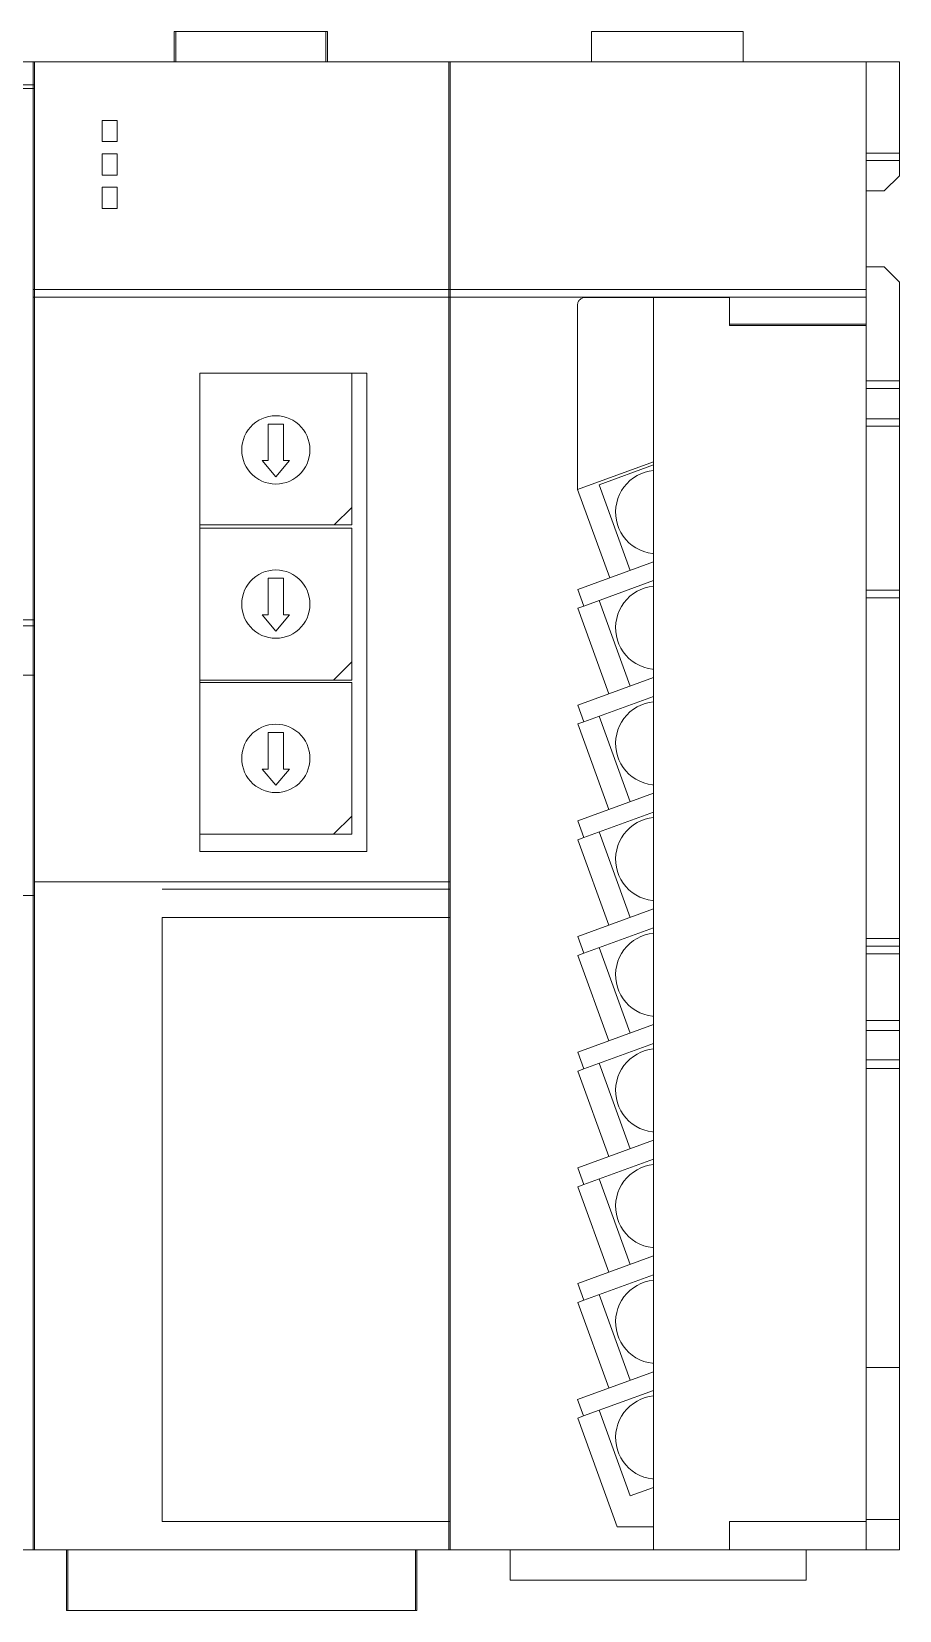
# Model space of a CAD drawing. Header units: millimetres. Extents: x 103 to 403, y 125 to 449.
# Drawn here: x 322.2 to 379.4, y 300.1 to 404.1 of the extents above; entities that cross this region are included whole.
import ezdxf

# ---------------------------------------------------------------- set-up
doc = ezdxf.new("R2010")
doc.units = ezdxf.units.MM
doc.layers.add('Top$1', color=7, linetype='Continuous', true_color=0xffffff)

msp = doc.modelspace()

# ---------------------------------------------------------------- linework, layer by layer
at = {"layer": 'Top$1', "color": 7, "linetype": 'Continuous', "lineweight": 18}
for p, q in [((331.629378, 404.088541), (331.629378, 402.088541)), ((341.629378, 404.088541), (331.629378, 404.088541)), ((331.729338, 402.088481), (331.729338, 404.088481)), ((341.729338, 404.088481), (331.729338, 404.088481)), ((341.629378, 402.088541), (341.629378, 404.088541)), ((341.729338, 404.088481), (341.729338, 402.088481)), ((359.129378, 402.088541), (359.129378, 404.088541)), ((369.129378, 404.088541), (359.129378, 404.088541)), ((369.129378, 404.088541), (369.129378, 402.088541)), ((317.629378, 402.088481), (322.429298, 402.088481)), ((322.329318, 400.588481), (322.329318, 402.088541)), ((349.729338, 402.088541), (322.329318, 402.088541)), ((322.329318, 402.088541), (322.329318, 387.088541)), ((322.429418, 400.588481), (322.429418, 402.088481)), ((322.429418, 387.088541), (322.429418, 402.088481)), ((349.829318, 402.088481), (322.429418, 402.088481)), ((331.629378, 402.088541), (341.629378, 402.088541)), ((349.729338, 387.088541), (349.729338, 402.088541)), ((349.729338, 387.088541), (349.729338, 402.088541)), ((349.729338, 402.088541), (379.429418, 402.088541)), ((349.829318, 387.088541), (349.829318, 402.088541)), ((349.829318, 387.088541), (349.829318, 402.088481)), ((379.429418, 402.088541), (377.229338, 402.088541)), ((377.229338, 387.088541), (377.229338, 402.088541)), ((379.429418, 402.088541), (379.429418, 396.088481)), ((322.429418, 400.588481), (317.629378, 400.588481)), ((322.429418, 400.348481), (322.429418, 400.588481)), ((322.429418, 400.348481), (317.129378, 400.348481)), ((322.329318, 399.948521), (322.329318, 400.188521)), ((322.429418, 365.338541), (322.429418, 400.348481)), ((326.879378, 398.238501), (326.879378, 396.838481)), ((327.879378, 398.238501), (326.879378, 398.238501)), ((326.879378, 398.238501), (326.879378, 396.838481)), ((327.879378, 398.238501), (326.879378, 398.238501)), ((327.879378, 396.838481), (327.879378, 398.238501)), ((327.879378, 396.838481), (327.879378, 398.238501)), ((326.879378, 396.838481), (327.879378, 396.838481)), ((326.879378, 396.838481), (327.879378, 396.838481)), ((326.879378, 396.038501), (326.879378, 394.638461)), ((327.879378, 396.038501), (326.879378, 396.038501)), ((326.879378, 396.038501), (326.879378, 394.638461)), ((327.879378, 396.038501), (326.879378, 396.038501)), ((327.879378, 394.638461), (327.879378, 396.038501)), ((327.879378, 394.638461), (327.879378, 396.038501)), ((379.429418, 396.088481), (377.229338, 396.088481)), ((379.429418, 395.588481), (377.229338, 395.588481)), ((379.429418, 396.088481), (379.429418, 395.588481)), ((379.429418, 395.588481), (379.429418, 394.588481)), ((326.879378, 394.638461), (327.879378, 394.638461)), ((326.879378, 394.638461), (327.879378, 394.638461)), ((378.429418, 393.588481), (379.429298, 394.588481)), ((326.879378, 393.838481), (326.879378, 392.438521)), ((327.879378, 393.838481), (326.879378, 393.838481)), ((326.879378, 393.838481), (326.879378, 392.438521)), ((327.879378, 393.838481), (326.879378, 393.838481)), ((327.879378, 392.438521), (327.879378, 393.838481)), ((327.879378, 392.438521), (327.879378, 393.838481)), ((377.229338, 393.588481), (378.429418, 393.588481)), ((326.879378, 392.438521), (327.879378, 392.438521)), ((326.879378, 392.438521), (327.879378, 392.438521)), ((378.429418, 388.588541), (377.229338, 388.588541)), ((379.429418, 387.588541), (378.429418, 388.588541)), ((322.329318, 387.088541), (322.329318, 386.588541)), ((349.729338, 387.088541), (322.329318, 387.088541)), ((322.329318, 387.088541), (349.729338, 387.088541)), ((322.429418, 387.088541), (322.429418, 386.588541)), ((349.829318, 387.088541), (322.429418, 387.088541)), ((349.729338, 386.588541), (349.729338, 387.088541)), ((349.829318, 386.588541), (349.829318, 387.088541)), ((349.829318, 387.088541), (349.829318, 386.588541)), ((349.829318, 387.088541), (377.229338, 387.088541)), ((377.229338, 387.088541), (377.229338, 386.588541)), ((379.429418, 387.588541), (379.429418, 381.088481)), ((322.329318, 386.588541), (349.729338, 386.588541)), ((322.329318, 386.588541), (322.329318, 348.088541)), ((349.729338, 386.588541), (322.329318, 386.588541)), ((322.429418, 386.588541), (349.829318, 386.588541)), ((322.429418, 348.088541), (322.429418, 386.588541)), ((349.729338, 304.088541), (349.729338, 386.588541)), ((349.829318, 348.088541), (349.829318, 386.588541)), ((368.219338, 386.588541), (349.829318, 386.588541)), ((349.829318, 386.588541), (349.829318, 304.088541)), ((358.222018, 386.130781), (358.219338, 386.078541)), ((358.219338, 386.078541), (358.219338, 373.923021)), ((358.230318, 386.182481), (358.222018, 386.130781)), ((358.243758, 386.233021), (358.230318, 386.182481)), ((358.262558, 386.281901), (358.243758, 386.233021)), ((358.286358, 386.328541), (358.262558, 386.281901)), ((358.314798, 386.372421), (358.286358, 386.328541)), ((358.347758, 386.413121), (358.314798, 386.372421)), ((358.384738, 386.450121), (358.347758, 386.413121)), ((358.425398, 386.483021), (358.384738, 386.450121)), ((358.469338, 386.511521), (358.425398, 386.483021)), ((358.515958, 386.535321), (358.469338, 386.511521)), ((358.564798, 386.554061), (358.515958, 386.535321)), ((358.615338, 386.567601), (358.564798, 386.554061)), ((358.667098, 386.575781), (358.615338, 386.567601)), ((358.719338, 386.578541), (358.667098, 386.575781)), ((363.229338, 386.578541), (358.719338, 386.578541)), ((368.219338, 386.578541), (363.229338, 386.578541)), ((363.229338, 386.578541), (363.229338, 304.088541)), ((368.219338, 386.588541), (368.219338, 384.807361)), ((377.229338, 386.588541), (368.219338, 386.588541)), ((368.219338, 384.738501), (368.219338, 386.578541)), ((377.229338, 384.807361), (377.229338, 386.588541)), ((377.229338, 384.807361), (368.219338, 384.807361)), ((377.229338, 384.738501), (377.229338, 384.807361)), ((377.229338, 384.738501), (368.219338, 384.738501)), ((377.229338, 305.938521), (377.229338, 384.738501)), ((344.329318, 381.588481), (333.329318, 381.588481)), ((333.329318, 381.588481), (333.329318, 350.088541)), ((343.329318, 372.733501), (343.329318, 381.588481)), ((344.329318, 350.088541), (344.329318, 381.588481)), ((377.229338, 381.088481), (379.429298, 381.088481)), ((379.429418, 381.088481), (379.429418, 380.588541)), ((379.429418, 380.588541), (377.229338, 380.588541)), ((379.429418, 378.588541), (379.429418, 380.588541)), ((337.414158, 378.588981), (337.204318, 378.482041)), ((337.633998, 378.673381), (337.414158, 378.588981)), ((337.861538, 378.734361), (337.633998, 378.673381)), ((338.094078, 378.771161), (337.861538, 378.734361)), ((338.329318, 378.783501), (338.094078, 378.771161)), ((338.564538, 378.771161), (338.329318, 378.783501)), ((338.797078, 378.734361), (338.564538, 378.771161)), ((339.024618, 378.673381), (338.797078, 378.734361)), ((339.244478, 378.588981), (339.024618, 378.673381)), ((339.454318, 378.482041), (339.244478, 378.588981)), ((379.429418, 378.588541), (377.229338, 378.588541)), ((379.429418, 378.588541), (379.429418, 378.088481)), ((336.380698, 377.658501), (336.273778, 377.448661)), ((336.508998, 377.856001), (336.380698, 377.658501)), ((336.657198, 378.039041), (336.508998, 377.856001)), ((336.823698, 378.205621), (336.657198, 378.039041)), ((337.006798, 378.353801), (336.823698, 378.205621)), ((337.204318, 378.482041), (337.006798, 378.353801)), ((337.829318, 378.233501), (337.829318, 375.833541)), ((338.829318, 378.233501), (337.829318, 378.233501)), ((338.829318, 375.833541), (338.829318, 378.233501)), ((339.651818, 378.353801), (339.454318, 378.482041)), ((339.834918, 378.205621), (339.651818, 378.353801)), ((340.001438, 378.039041), (339.834918, 378.205621)), ((340.149618, 377.856001), (340.001438, 378.039041)), ((340.277918, 377.658501), (340.149618, 377.856001)), ((340.384858, 377.448661), (340.277918, 377.658501)), ((379.429418, 378.088481), (377.229338, 378.088481)), ((379.429418, 378.088481), (379.429418, 367.288501)), ((336.091638, 376.768661), (336.079318, 376.533501)), ((336.079318, 376.533501), (336.091638, 376.298321)), ((336.128498, 377.001321), (336.091638, 376.768661)), ((336.189418, 377.228801), (336.128498, 377.001321)), ((336.273778, 377.448661), (336.189418, 377.228801)), ((340.469198, 377.228801), (340.384858, 377.448661)), ((340.530118, 377.001321), (340.469198, 377.228801)), ((340.566978, 376.768661), (340.530118, 377.001321)), ((340.579318, 376.533501), (340.566978, 376.768661)), ((340.566978, 376.298321), (340.579318, 376.533501)), ((336.091638, 376.298321), (336.128498, 376.065661)), ((336.128498, 376.065661), (336.189418, 375.838181)), ((336.189418, 375.838181), (336.273778, 375.618341)), ((336.273778, 375.618341), (336.380698, 375.408501)), ((337.829318, 375.833541), (337.429278, 375.833541)), ((337.429278, 375.833541), (338.329318, 374.760921)), ((338.329318, 374.760921), (339.229338, 375.833541)), ((339.229338, 375.833541), (338.829318, 375.833541)), ((340.277918, 375.408501), (340.384858, 375.618341)), ((340.384858, 375.618341), (340.469198, 375.838181)), ((340.469198, 375.838181), (340.530118, 376.065661)), ((340.530118, 376.065661), (340.566978, 376.298321)), ((358.219338, 373.923021), (363.229338, 375.746501)), ((363.229338, 375.539841), (359.628638, 374.229281)), ((336.380698, 375.408501), (336.508998, 375.210981)), ((336.508998, 375.210981), (336.657198, 375.027941)), ((336.657198, 375.027941), (336.823698, 374.861381)), ((336.823698, 374.861381), (337.006798, 374.713181)), ((337.006798, 374.713181), (337.204318, 374.584941)), ((337.204318, 374.584941), (337.414158, 374.478021)), ((337.414158, 374.478021), (337.633998, 374.393601)), ((339.024618, 374.393601), (339.244478, 374.478021)), ((339.244478, 374.478021), (339.454318, 374.584941)), ((339.454318, 374.584941), (339.651818, 374.713181)), ((339.651818, 374.713181), (339.834918, 374.861381)), ((339.834918, 374.861381), (340.001438, 375.027941)), ((340.001438, 375.027941), (340.149618, 375.210981)), ((340.149618, 375.210981), (340.277918, 375.408501)), ((361.666118, 374.508641), (361.459318, 374.308321)), ((361.892558, 374.686261), (361.666118, 374.508641)), ((362.136458, 374.839221), (361.892558, 374.686261)), ((362.394998, 374.965861), (362.136458, 374.839221)), ((362.665258, 375.064741), (362.394998, 374.965861)), ((362.944438, 375.134861), (362.665258, 375.064741)), ((363.229338, 375.175461), (362.944438, 375.134861)), ((337.633998, 374.393601), (337.861538, 374.332621)), ((337.861538, 374.332621), (338.094078, 374.295821)), ((338.094078, 374.295821), (338.329318, 374.283501)), ((338.329318, 374.283501), (338.564538, 374.295821)), ((338.564538, 374.295821), (338.797078, 374.332621)), ((338.797078, 374.332621), (339.024618, 374.393601)), ((358.219338, 373.923021), (360.337858, 368.102401)), ((359.628638, 374.229281), (361.680758, 368.591161)), ((360.979478, 373.594161), (360.872178, 373.327121)), ((361.114238, 373.848541), (360.979478, 373.594161)), ((361.274758, 374.087501), (361.114238, 373.848541)), ((361.459318, 374.308321), (361.274758, 374.087501)), ((343.329318, 372.733501), (342.184298, 371.588541)), ((343.329318, 371.588541), (343.329318, 372.733501)), ((360.743758, 372.766701), (360.724218, 372.479541)), ((360.724218, 372.479541), (360.734718, 372.191881)), ((360.793318, 373.050281), (360.743758, 372.766701)), ((360.872178, 373.327121), (360.793318, 373.050281)), ((333.329318, 371.588541), (342.184418, 371.588541)), ((343.329318, 371.373521), (333.329318, 371.373521)), ((342.184418, 371.588541), (343.329318, 371.588541)), ((343.329318, 362.573541), (343.329318, 371.373521)), ((360.734718, 372.191881), (360.775238, 371.906901)), ((360.775238, 371.906901), (360.845438, 371.627721)), ((360.845438, 371.627721), (360.944318, 371.357401)), ((360.944318, 371.357401), (361.071018, 371.098921)), ((361.071018, 371.098921), (361.223978, 370.855081)), ((361.223978, 370.855081), (361.401578, 370.628521)), ((361.401578, 370.628521), (361.601898, 370.421861)), ((361.601898, 370.421861), (361.822738, 370.237221)), ((361.822738, 370.237221), (362.061618, 370.076641)), ((362.061618, 370.076641), (362.316018, 369.941941)), ((362.316018, 369.941941), (362.583098, 369.834581)), ((362.583098, 369.834581), (362.859958, 369.755721)), ((362.859958, 369.755721), (363.143418, 369.706221)), ((363.143418, 369.706221), (363.229338, 369.697181)), ((337.006798, 368.193841), (336.823698, 368.045641)), ((337.204318, 368.322061), (337.006798, 368.193841)), ((337.414158, 368.429001), (337.204318, 368.322061)), ((337.633998, 368.513421), (337.414158, 368.429001)), ((337.861538, 368.574381), (337.633998, 368.513421)), ((338.094078, 368.611201), (337.861538, 368.574381)), ((338.329318, 368.623521), (338.094078, 368.611201)), ((338.564538, 368.611201), (338.329318, 368.623521)), ((338.797078, 368.574381), (338.564538, 368.611201)), ((339.024618, 368.513421), (338.797078, 368.574381)), ((339.244478, 368.429001), (339.024618, 368.513421)), ((339.454318, 368.322061), (339.244478, 368.429001)), ((339.651818, 368.193841), (339.454318, 368.322061)), ((339.834918, 368.045641), (339.651818, 368.193841)), ((363.229338, 369.154761), (358.229338, 367.334941)), ((336.273778, 367.288681), (336.189418, 367.068841)), ((336.380698, 367.498521), (336.273778, 367.288681)), ((336.508998, 367.696041), (336.380698, 367.498521)), ((336.657198, 367.879081), (336.508998, 367.696041)), ((336.823698, 368.045641), (336.657198, 367.879081)), ((338.829318, 368.073541), (337.829318, 368.073541)), ((337.829318, 368.073541), (337.829318, 365.673501)), ((338.829318, 365.673501), (338.829318, 368.073541)), ((340.001438, 367.879081), (339.834918, 368.045641)), ((340.149618, 367.696041), (340.001438, 367.879081)), ((340.277918, 367.498521), (340.149618, 367.696041)), ((340.384858, 367.288681), (340.277918, 367.498521)), ((340.469198, 367.068841), (340.384858, 367.288681)), ((358.229338, 367.334941), (358.626318, 366.244481)), ((358.626318, 366.244481), (363.229338, 367.919841)), ((362.136458, 367.219161), (361.892558, 367.066201)), ((362.394998, 367.345801), (362.136458, 367.219161)), ((362.665258, 367.444681), (362.394998, 367.345801)), ((362.944438, 367.514801), (362.665258, 367.444681)), ((363.229338, 367.555401), (362.944438, 367.514801)), ((379.429418, 367.288501), (377.229338, 367.288501)), ((379.429418, 367.288501), (379.429418, 366.788501)), ((336.091638, 366.608681), (336.079318, 366.373521)), ((336.079318, 366.373521), (336.091638, 366.138361)), ((336.128498, 366.841361), (336.091638, 366.608681)), ((336.091638, 366.138361), (336.128498, 365.905681)), ((336.189418, 367.068841), (336.128498, 366.841361)), ((340.530118, 366.841361), (340.469198, 367.068841)), ((340.566978, 366.608681), (340.530118, 366.841361)), ((340.530118, 365.905681), (340.566978, 366.138361)), ((340.579318, 366.373521), (340.566978, 366.608681)), ((340.566978, 366.138361), (340.579318, 366.373521)), ((358.626318, 366.244481), (358.224718, 366.098301)), ((358.224718, 366.098301), (360.268038, 360.456941)), ((359.628638, 366.609301), (361.680758, 360.971161)), ((361.114238, 366.228501), (360.979478, 365.974101)), ((361.274758, 366.467441), (361.114238, 366.228501)), ((361.459318, 366.688281), (361.274758, 366.467441)), ((361.666118, 366.888581), (361.459318, 366.688281)), ((361.892558, 367.066201), (361.666118, 366.888581)), ((379.429418, 366.788501), (377.229338, 366.788501)), ((379.429418, 366.788501), (379.429418, 344.338541)), ((317.129378, 365.338541), (322.429418, 365.338541)), ((322.429418, 364.938521), (322.429418, 365.338541)), ((336.128498, 365.905681), (336.189418, 365.678201)), ((336.189418, 365.678201), (336.273778, 365.458361)), ((336.273778, 365.458361), (336.380698, 365.248521)), ((336.380698, 365.248521), (336.508998, 365.051021)), ((336.508998, 365.051021), (336.657198, 364.867961)), ((337.829318, 365.673501), (337.429278, 365.673501)), ((337.429278, 365.673501), (338.329318, 364.600941)), ((338.329318, 364.600941), (339.229338, 365.673501)), ((339.229338, 365.673501), (338.829318, 365.673501)), ((340.001438, 364.867961), (340.149618, 365.051021)), ((340.149618, 365.051021), (340.277918, 365.248521)), ((340.277918, 365.248521), (340.384858, 365.458361)), ((340.384858, 365.458361), (340.469198, 365.678201)), ((340.469198, 365.678201), (340.530118, 365.905681)), ((360.743758, 365.146641), (360.724218, 364.859481)), ((360.793318, 365.430221), (360.743758, 365.146641)), ((360.872178, 365.707081), (360.793318, 365.430221)), ((360.979478, 365.974101), (360.872178, 365.707081)), ((317.429418, 364.938521), (322.429418, 364.938521)), ((322.429418, 361.688521), (322.429418, 364.938521)), ((336.657198, 364.867961), (336.823698, 364.701401)), ((336.823698, 364.701401), (337.006798, 364.553201)), ((337.006798, 364.553201), (337.204318, 364.424981)), ((337.204318, 364.424981), (337.414158, 364.318041)), ((337.414158, 364.318041), (337.633998, 364.233621)), ((337.633998, 364.233621), (337.861538, 364.172661)), ((337.861538, 364.172661), (338.094078, 364.135861)), ((338.094078, 364.135861), (338.329318, 364.123521)), ((338.329318, 364.123521), (338.564538, 364.135861)), ((338.564538, 364.135861), (338.797078, 364.172661)), ((338.797078, 364.172661), (339.024618, 364.233621)), ((339.024618, 364.233621), (339.244478, 364.318041)), ((339.244478, 364.318041), (339.454318, 364.424981)), ((339.454318, 364.424981), (339.651818, 364.553201)), ((339.651818, 364.553201), (339.834918, 364.701401)), ((339.834918, 364.701401), (340.001438, 364.867961)), ((360.724218, 364.859481), (360.734718, 364.571821)), ((360.734718, 364.571821), (360.775238, 364.286841)), ((360.775238, 364.286841), (360.845438, 364.007661)), ((360.845438, 364.007661), (360.944318, 363.737341)), ((360.944318, 363.737341), (361.071018, 363.478861)), ((361.071018, 363.478861), (361.223978, 363.235021)), ((361.223978, 363.235021), (361.401578, 363.008461)), ((361.401578, 363.008461), (361.601898, 362.801801)), ((343.329318, 362.573541), (342.129358, 361.373521)), ((343.329318, 361.373521), (343.329318, 362.573541)), ((361.601898, 362.801801), (361.822738, 362.617161)), ((361.822738, 362.617161), (362.061618, 362.456581)), ((362.061618, 362.456581), (362.316018, 362.321881)), ((362.316018, 362.321881), (362.583098, 362.214521)), ((362.583098, 362.214521), (362.859958, 362.135661)), ((362.859958, 362.135661), (363.143418, 362.086161)), ((363.143418, 362.086161), (363.229338, 362.077121)), ((322.429418, 361.688521), (303.529398, 361.688521)), ((322.429418, 347.188521), (322.429418, 361.688521)), ((333.329318, 361.373521), (342.129358, 361.373521)), ((343.329318, 361.213481), (333.329318, 361.213481)), ((342.129358, 361.373521), (343.329318, 361.373521)), ((343.329318, 352.413501), (343.329318, 361.213481)), ((363.229338, 361.534761), (358.229338, 359.714941)), ((358.626318, 358.624421), (363.229338, 360.299841)), ((362.944438, 359.894821), (362.665258, 359.824681)), ((363.229338, 359.935401), (362.944438, 359.894821)), ((358.229338, 359.714941), (358.626318, 358.624421)), ((359.628638, 358.989301), (361.680758, 353.351181)), ((361.274758, 358.847461), (361.114238, 358.608501)), ((361.459318, 359.068281), (361.274758, 358.847461)), ((361.666118, 359.268601), (361.459318, 359.068281)), ((361.892558, 359.446201), (361.666118, 359.268601)), ((362.136458, 359.599161), (361.892558, 359.446201)), ((362.394998, 359.725801), (362.136458, 359.599161)), ((362.665258, 359.824681), (362.394998, 359.725801)), ((336.823698, 357.885661), (336.657198, 357.719101)), ((337.006798, 358.033861), (336.823698, 357.885661)), ((337.204318, 358.162101), (337.006798, 358.033861)), ((337.414158, 358.269021), (337.204318, 358.162101)), ((337.633998, 358.353441), (337.414158, 358.269021)), ((337.861538, 358.414421), (337.633998, 358.353441)), ((338.829318, 357.913501), (337.829318, 357.913501)), ((337.829318, 357.913501), (337.829318, 355.513541)), ((338.094078, 358.451221), (337.861538, 358.414421)), ((338.329318, 358.463541), (338.094078, 358.451221)), ((338.564538, 358.451221), (338.329318, 358.463541)), ((338.797078, 358.414421), (338.564538, 358.451221)), ((339.024618, 358.353441), (338.797078, 358.414421)), ((338.829318, 355.513541), (338.829318, 357.913501)), ((339.244478, 358.269021), (339.024618, 358.353441)), ((339.454318, 358.162101), (339.244478, 358.269021)), ((339.651818, 358.033861), (339.454318, 358.162101)), ((339.834918, 357.885661), (339.651818, 358.033861)), ((340.001438, 357.719101), (339.834918, 357.885661)), ((358.626318, 358.624421), (358.224718, 358.478321)), ((358.224718, 358.478321), (360.268538, 352.837141)), ((360.793318, 357.810221), (360.743758, 357.526661)), ((360.872178, 358.087081), (360.793318, 357.810221)), ((360.979478, 358.354101), (360.872178, 358.087081)), ((361.114238, 358.608501), (360.979478, 358.354101)), ((336.189418, 356.908861), (336.128498, 356.681381)), ((336.273778, 357.128701), (336.189418, 356.908861)), ((336.380698, 357.338541), (336.273778, 357.128701)), ((336.508998, 357.536061), (336.380698, 357.338541)), ((336.657198, 357.719101), (336.508998, 357.536061)), ((340.149618, 357.536061), (340.001438, 357.719101)), ((340.277918, 357.338541), (340.149618, 357.536061)), ((340.384858, 357.128701), (340.277918, 357.338541)), ((340.469198, 356.908861), (340.384858, 357.128701)), ((340.530118, 356.681381), (340.469198, 356.908861)), ((360.743758, 357.526661), (360.724218, 357.239481)), ((360.724218, 357.239481), (360.734718, 356.951821)), ((360.734718, 356.951821), (360.775238, 356.666841)), ((336.091638, 356.448721), (336.079318, 356.213541)), ((336.079318, 356.213541), (336.091638, 355.978381)), ((336.128498, 356.681381), (336.091638, 356.448721)), ((336.091638, 355.978381), (336.128498, 355.745721)), ((336.128498, 355.745721), (336.189418, 355.518241)), ((340.469198, 355.518241), (340.530118, 355.745721)), ((340.566978, 356.448721), (340.530118, 356.681381)), ((340.530118, 355.745721), (340.566978, 355.978381)), ((340.579318, 356.213541), (340.566978, 356.448721)), ((340.566978, 355.978381), (340.579318, 356.213541)), ((360.775238, 356.666841), (360.845438, 356.387681)), ((360.845438, 356.387681), (360.944318, 356.117341)), ((360.944318, 356.117341), (361.071018, 355.858861)), ((361.071018, 355.858861), (361.223978, 355.615021)), ((336.189418, 355.518241), (336.273778, 355.298381)), ((336.273778, 355.298381), (336.380698, 355.088541)), ((336.380698, 355.088541), (336.508998, 354.891041)), ((336.508998, 354.891041), (336.657198, 354.708001)), ((336.657198, 354.708001), (336.823698, 354.541421)), ((337.829318, 355.513541), (337.429278, 355.513541)), ((337.429278, 355.513541), (338.329318, 354.440961)), ((338.329318, 354.440961), (339.229338, 355.513541)), ((339.229338, 355.513541), (338.829318, 355.513541)), ((339.834918, 354.541421), (340.001438, 354.708001)), ((340.001438, 354.708001), (340.149618, 354.891041)), ((340.149618, 354.891041), (340.277918, 355.088541)), ((340.277918, 355.088541), (340.384858, 355.298381)), ((340.384858, 355.298381), (340.469198, 355.518241)), ((361.223978, 355.615021), (361.401578, 355.388461)), ((361.401578, 355.388461), (361.601898, 355.181801)), ((361.601898, 355.181801), (361.822738, 354.997181)), ((361.822738, 354.997181), (362.061618, 354.836581)), ((362.061618, 354.836581), (362.316018, 354.701881)), ((362.316018, 354.701881), (362.583098, 354.594521)), ((336.823698, 354.541421), (337.006798, 354.393241)), ((337.006798, 354.393241), (337.204318, 354.265001)), ((337.204318, 354.265001), (337.414158, 354.158061)), ((337.414158, 354.158061), (337.633998, 354.073661)), ((337.633998, 354.073661), (337.861538, 354.012681)), ((337.861538, 354.012681), (338.094078, 353.975881)), ((338.094078, 353.975881), (338.329318, 353.963541)), ((338.329318, 353.963541), (338.564538, 353.975881)), ((338.564538, 353.975881), (338.797078, 354.012681)), ((338.797078, 354.012681), (339.024618, 354.073661)), ((339.024618, 354.073661), (339.244478, 354.158061)), ((339.244478, 354.158061), (339.454318, 354.265001)), ((339.454318, 354.265001), (339.651818, 354.393241)), ((339.651818, 354.393241), (339.834918, 354.541421)), ((363.229338, 353.914781), (358.229338, 352.094941)), ((362.583098, 354.594521), (362.859958, 354.515661)), ((362.859958, 354.515661), (363.143418, 354.466161)), ((363.143418, 354.466161), (363.229338, 354.457141)), ((358.626318, 351.004441), (363.229338, 352.679841)), ((343.329318, 352.413501), (342.129358, 351.213541)), ((343.329318, 351.213541), (343.329318, 352.413501)), ((358.229338, 352.094941), (358.626318, 351.004441)), ((361.666118, 351.648601), (361.459318, 351.448281)), ((361.892558, 351.826221), (361.666118, 351.648601)), ((362.136458, 351.979161), (361.892558, 351.826221)), ((362.394998, 352.105821), (362.136458, 351.979161)), ((362.665258, 352.204681), (362.394998, 352.105821)), ((362.944438, 352.274821), (362.665258, 352.204681)), ((363.229338, 352.315401), (362.944438, 352.274821)), ((333.329318, 351.213541), (342.129358, 351.213541)), ((342.129358, 351.213541), (343.329318, 351.213541)), ((358.626318, 351.004441), (358.224718, 350.858321)), ((358.224718, 350.858321), (360.268538, 345.217141)), ((359.628638, 351.369301), (361.680758, 345.731181)), ((360.979478, 350.734101), (360.872178, 350.467081)), ((361.114238, 350.988501), (360.979478, 350.734101)), ((361.274758, 351.227461), (361.114238, 350.988501)), ((361.459318, 351.448281), (361.274758, 351.227461)), ((333.329318, 350.088541), (344.329318, 350.088541)), ((360.743758, 349.906661), (360.724218, 349.619481)), ((360.724218, 349.619481), (360.734718, 349.331821)), ((360.793318, 350.190221), (360.743758, 349.906661)), ((360.872178, 350.467081), (360.793318, 350.190221)), ((360.734718, 349.331821), (360.775238, 349.046861)), ((360.775238, 349.046861), (360.845438, 348.767681)), ((360.845438, 348.767681), (360.944318, 348.497361)), ((360.944318, 348.497361), (361.071018, 348.238861)), ((322.329318, 348.088541), (322.329318, 304.088541)), ((322.429418, 348.088541), (322.429418, 304.088541)), ((349.829318, 348.088541), (322.429418, 348.088541)), ((349.829318, 347.588541), (330.829318, 347.588541)), ((349.829318, 348.088541), (349.829318, 347.588541)), ((349.829318, 345.738501), (349.829318, 347.588541)), ((361.071018, 348.238861), (361.223978, 347.995041)), ((361.223978, 347.995041), (361.401578, 347.768481)), ((361.401578, 347.768481), (361.601898, 347.561801)), ((361.601898, 347.561801), (361.822738, 347.377181)), ((361.822738, 347.377181), (362.061618, 347.216601)), ((311.229338, 347.188521), (322.429418, 347.188521)), ((322.429418, 304.088541), (322.429418, 347.188521)), ((362.061618, 347.216601), (362.316018, 347.081881)), ((362.316018, 347.081881), (362.583098, 346.974521)), ((362.583098, 346.974521), (362.859958, 346.895661)), ((362.859958, 346.895661), (363.143418, 346.846161)), ((363.143418, 346.846161), (363.229338, 346.837141)), ((349.829318, 345.738521), (330.829318, 345.738521)), ((330.829318, 345.738521), (330.829318, 305.938521)), ((349.829318, 305.938521), (349.829318, 345.738501)), ((363.229338, 346.294781), (358.229338, 344.474961)), ((358.229338, 344.474961), (358.626318, 343.384441)), ((358.626318, 343.384441), (363.229338, 345.059861)), ((362.136458, 344.359161), (361.892558, 344.206221)), ((362.394998, 344.485821), (362.136458, 344.359161)), ((362.665258, 344.584701), (362.394998, 344.485821)), ((362.944438, 344.654821), (362.665258, 344.584701)), ((363.229338, 344.695421), (362.944438, 344.654821)), ((377.229338, 344.338541), (379.429298, 344.338541)), ((379.429418, 344.338541), (379.429418, 343.838541)), ((358.626318, 343.384441), (358.224718, 343.238321)), ((358.224718, 343.238321), (360.268038, 337.596961)), ((359.628638, 343.749301), (361.680758, 338.111121)), ((361.114238, 343.368501), (360.979478, 343.114121)), ((361.274758, 343.607461), (361.114238, 343.368501)), ((361.459318, 343.828281), (361.274758, 343.607461)), ((361.666118, 344.028601), (361.459318, 343.828281)), ((361.892558, 344.206221), (361.666118, 344.028601)), ((377.229338, 343.838541), (379.429298, 343.838541)), ((379.429418, 343.338541), (377.229338, 343.338541)), ((379.429418, 343.838541), (379.429418, 343.338541)), ((379.429418, 343.338541), (379.429418, 338.943041)), ((360.743758, 342.286661), (360.724218, 341.999481)), ((360.793318, 342.570221), (360.743758, 342.286661)), ((360.872178, 342.847081), (360.793318, 342.570221)), ((360.979478, 343.114121), (360.872178, 342.847081)), ((360.724218, 341.999481), (360.734718, 341.711841)), ((360.734718, 341.711841), (360.775238, 341.426861)), ((360.775238, 341.426861), (360.845438, 341.147681)), ((360.845438, 341.147681), (360.944318, 340.877361)), ((360.944318, 340.877361), (361.071018, 340.618881)), ((361.071018, 340.618881), (361.223978, 340.375041)), ((361.223978, 340.375041), (361.401578, 340.148481)), ((361.401578, 340.148481), (361.601898, 339.941821)), ((361.601898, 339.941821), (361.822738, 339.757181)), ((361.822738, 339.757181), (362.061618, 339.596601)), ((362.061618, 339.596601), (362.316018, 339.461901)), ((362.316018, 339.461901), (362.583098, 339.354541)), ((362.583098, 339.354541), (362.859958, 339.275681)), ((362.859958, 339.275681), (363.143418, 339.226181)), ((363.143418, 339.226181), (363.229338, 339.217141)), ((363.229338, 338.674781), (358.229338, 336.854961)), ((377.229338, 338.943041), (379.429298, 338.943041)), ((379.429418, 338.288501), (377.229338, 338.288501)), ((379.429418, 338.943041), (379.429418, 338.288501)), ((379.429418, 338.288501), (379.429418, 336.365881)), ((358.626318, 335.764441), (363.229338, 337.439861)), ((362.665258, 336.964701), (362.394998, 336.865821)), ((362.944438, 337.034821), (362.665258, 336.964701)), ((363.229338, 337.075421), (362.944438, 337.034821)), ((358.229338, 336.854961), (358.626318, 335.764441)), ((359.628638, 336.129321), (361.680758, 330.491121)), ((361.274758, 335.987461), (361.114238, 335.748521)), ((361.459318, 336.208301), (361.274758, 335.987461)), ((361.666118, 336.408601), (361.459318, 336.208301)), ((361.892558, 336.586221), (361.666118, 336.408601)), ((362.136458, 336.739181), (361.892558, 336.586221)), ((362.394998, 336.865821), (362.136458, 336.739181)), ((379.429418, 336.365881), (377.229338, 336.365881)), ((379.429418, 336.365881), (379.429418, 335.788501)), ((358.626318, 335.764441), (358.224718, 335.618261)), ((358.224718, 335.618261), (360.276838, 329.980141)), ((360.793318, 334.950241), (360.743758, 334.666661)), ((360.872178, 335.227081), (360.793318, 334.950241)), ((360.979478, 335.494121), (360.872178, 335.227081)), ((361.114238, 335.748521), (360.979478, 335.494121)), ((379.429418, 335.788501), (377.229338, 335.788501)), ((379.429418, 335.788501), (379.429418, 316.088541)), ((360.743758, 334.666661), (360.724218, 334.379501)), ((360.724218, 334.379501), (360.734718, 334.091841)), ((360.734718, 334.091841), (360.775238, 333.806861)), ((360.775238, 333.806861), (360.845438, 333.527681)), ((360.845438, 333.527681), (360.944318, 333.257361)), ((360.944318, 333.257361), (361.071018, 332.998881)), ((361.071018, 332.998881), (361.223978, 332.755041)), ((361.223978, 332.755041), (361.401578, 332.528481)), ((361.401578, 332.528481), (361.601898, 332.321821)), ((361.601898, 332.321821), (361.822738, 332.137181)), ((361.822738, 332.137181), (362.061618, 331.976601)), ((362.061618, 331.976601), (362.316018, 331.841901)), ((362.316018, 331.841901), (362.583098, 331.734541)), ((363.229338, 331.054781), (358.229338, 329.234961)), ((362.583098, 331.734541), (362.859958, 331.655681)), ((362.859958, 331.655681), (363.143418, 331.606181)), ((363.143418, 331.606181), (363.229338, 331.597141)), ((358.626318, 328.144441), (363.229338, 329.819861)), ((358.229338, 329.234961), (358.626318, 328.144441)), ((361.666118, 328.788621), (361.459318, 328.588301)), ((361.892558, 328.966221), (361.666118, 328.788621)), ((362.136458, 329.119181), (361.892558, 328.966221)), ((362.394998, 329.245821), (362.136458, 329.119181)), ((362.665258, 329.344701), (362.394998, 329.245821)), ((362.944438, 329.414841), (362.665258, 329.344701)), ((363.229338, 329.455421), (362.944438, 329.414841)), ((358.626318, 328.144441), (358.224718, 327.998341)), ((358.224718, 327.998341), (360.276838, 322.360141)), ((359.628638, 328.509321), (361.680758, 322.871141)), ((360.872178, 327.607101), (360.793318, 327.330241)), ((360.979478, 327.874121), (360.872178, 327.607101)), ((361.114238, 328.128521), (360.979478, 327.874121)), ((361.274758, 328.367481), (361.114238, 328.128521)), ((361.459318, 328.588301), (361.274758, 328.367481)), ((360.743758, 327.046661), (360.724218, 326.759501)), ((360.724218, 326.759501), (360.734718, 326.471841)), ((360.793318, 327.330241), (360.743758, 327.046661)), ((360.734718, 326.471841), (360.775238, 326.186861)), ((360.775238, 326.186861), (360.845438, 325.907701)), ((360.845438, 325.907701), (360.944318, 325.637361)), ((360.944318, 325.637361), (361.071018, 325.378881)), ((361.071018, 325.378881), (361.223978, 325.135041)), ((361.223978, 325.135041), (361.401578, 324.908481)), ((361.401578, 324.908481), (361.601898, 324.701821)), ((361.601898, 324.701821), (361.822738, 324.517181)), ((361.822738, 324.517181), (362.061618, 324.356601)), ((362.061618, 324.356601), (362.316018, 324.221901)), ((362.316018, 324.221901), (362.583098, 324.114541)), ((362.583098, 324.114541), (362.859958, 324.035681)), ((362.859958, 324.035681), (363.143418, 323.986181)), ((363.143418, 323.986181), (363.229338, 323.977161)), ((363.229338, 323.434801), (358.229338, 321.614901)), ((358.229338, 321.614901), (358.626318, 320.524461)), ((358.626318, 320.524461), (363.229338, 322.199861)), ((362.136458, 321.499181), (361.892558, 321.346241)), ((362.394998, 321.625841), (362.136458, 321.499181)), ((362.665258, 321.724701), (362.394998, 321.625841)), ((362.944438, 321.794841), (362.665258, 321.724701)), ((363.229338, 321.835421), (362.944438, 321.794841)), ((358.626318, 320.524461), (358.224718, 320.378281)), ((358.224718, 320.378281), (360.276838, 314.740161)), ((359.628638, 320.889321), (361.680758, 315.251141)), ((361.114238, 320.508521), (360.979478, 320.254131)), ((361.274758, 320.747481), (361.114238, 320.508521)), ((361.459318, 320.968301), (361.274758, 320.747481)), ((361.666118, 321.168621), (361.459318, 320.968301)), ((361.892558, 321.346241), (361.666118, 321.168621)), ((360.743758, 319.426681), (360.724218, 319.139511)), ((360.793318, 319.710251), (360.743758, 319.426681)), ((360.872178, 319.987101), (360.793318, 319.710251)), ((360.979478, 320.254131), (360.872178, 319.987101)), ((360.724218, 319.139511), (360.734718, 318.851851)), ((360.734718, 318.851851), (360.775238, 318.566881)), ((360.775238, 318.566881), (360.845438, 318.287701)), ((360.845438, 318.287701), (360.944318, 318.017381)), ((360.944318, 318.017381), (361.071018, 317.758891)), ((361.071018, 317.758891), (361.223978, 317.515061)), ((361.223978, 317.515061), (361.401578, 317.288501)), ((361.401578, 317.288501), (361.601898, 317.081831)), ((361.601898, 317.081831), (361.822738, 316.897201)), ((361.822738, 316.897201), (362.061618, 316.736621)), ((362.061618, 316.736621), (362.316018, 316.601911)), ((362.316018, 316.601911), (362.583098, 316.494551)), ((362.583098, 316.494551), (362.859958, 316.415691)), ((362.859958, 316.415691), (363.143418, 316.366191)), ((363.143418, 316.366191), (363.229338, 316.357161)), ((363.229338, 315.814801), (358.217258, 313.990581)), ((379.429418, 316.088541), (377.229338, 316.088541)), ((379.429418, 316.088541), (379.429418, 306.088541)), ((358.614238, 312.900071), (363.229338, 314.579881)), ((362.665258, 314.104721), (362.394998, 314.005841)), ((362.944438, 314.174851), (362.665258, 314.104721)), ((363.229338, 314.215441), (362.944438, 314.174851)), ((358.217258, 313.990581), (358.614238, 312.900071)), ((359.628638, 313.269331), (361.680758, 307.631151)), ((361.274758, 313.127481), (361.114238, 312.888531)), ((361.459318, 313.348311), (361.274758, 313.127481)), ((361.666118, 313.548631), (361.459318, 313.348311)), ((361.892558, 313.726241), (361.666118, 313.548631)), ((362.136458, 313.879191), (361.892558, 313.726241)), ((362.394998, 314.005841), (362.136458, 313.879191)), ((358.614238, 312.900071), (358.224718, 312.758281)), ((358.224718, 312.758281), (360.820658, 305.591841)), ((360.793318, 312.090251), (360.743758, 311.806681)), ((360.872178, 312.367111), (360.793318, 312.090251)), ((360.979478, 312.634141), (360.872178, 312.367111)), ((361.114238, 312.888531), (360.979478, 312.634141)), ((360.743758, 311.806681), (360.724218, 311.519511)), ((360.724218, 311.519511), (360.734718, 311.231851)), ((360.734718, 311.231851), (360.775238, 310.946881)), ((360.775238, 310.946881), (360.845438, 310.667711)), ((360.845438, 310.667711), (360.944318, 310.397381)), ((360.944318, 310.397381), (361.071018, 310.138901)), ((361.071018, 310.138901), (361.223978, 309.895061)), ((361.223978, 309.895061), (361.401578, 309.668501)), ((361.401578, 309.668501), (361.601898, 309.461841)), ((361.601898, 309.461841), (361.822738, 309.277201)), ((361.822738, 309.277201), (362.061618, 309.116621)), ((362.061618, 309.116621), (362.316018, 308.981921)), ((362.316018, 308.981921), (362.583098, 308.874551)), ((361.680758, 307.631151), (363.229338, 308.194811)), ((362.583098, 308.874551), (362.859958, 308.795701)), ((362.859958, 308.795701), (363.143418, 308.746201)), ((363.143418, 308.746201), (363.229338, 308.737161)), ((330.829318, 305.938521), (349.829318, 305.938521)), ((349.829318, 304.088541), (349.829318, 305.938521)), ((368.219338, 305.938521), (368.219338, 304.088541)), ((368.219338, 304.088541), (368.219338, 305.938521)), ((377.229338, 305.938521), (368.219338, 305.938521)), ((368.219338, 305.938521), (377.229338, 305.938521)), ((377.229338, 306.088541), (379.429298, 306.088541)), ((377.229338, 304.088541), (377.229338, 305.938521)), ((379.429418, 304.088541), (379.429418, 306.088541)), ((360.820658, 305.591841), (363.229338, 305.588241)), ((265.429418, 304.088541), (379.429298, 304.088541)), ((295.029398, 304.088541), (322.429418, 304.088541)), ((322.329318, 304.088541), (330.729338, 304.088541)), ((330.829318, 304.088541), (322.429418, 304.088541)), ((324.529398, 304.088541), (324.529398, 300.088541)), ((347.529398, 304.088541), (324.529398, 304.088541)), ((324.629378, 300.088541), (324.629378, 304.088541)), ((330.729338, 304.088541), (349.729338, 304.088541)), ((330.729338, 304.088541), (349.729338, 304.088541)), ((330.829318, 304.088541), (349.829318, 304.088541)), ((347.529398, 300.088541), (347.529398, 304.088541)), ((347.629378, 300.088541), (347.629378, 304.088541)), ((349.829318, 304.088541), (363.229338, 304.088541)), ((353.779398, 302.088541), (353.779398, 304.088541)), ((363.229338, 304.088541), (368.219338, 304.088541)), ((377.229338, 304.088541), (368.219338, 304.088541)), ((373.279398, 302.088541), (373.279398, 304.088541)), ((353.779398, 302.088541), (373.279398, 302.088541)), ((324.529398, 300.088541), (347.529398, 300.088541)), ((324.629378, 300.088541), (347.629378, 300.088541))]:
    msp.add_line(p, q, dxfattribs=at)

doc.saveas('drawing.dxf')
